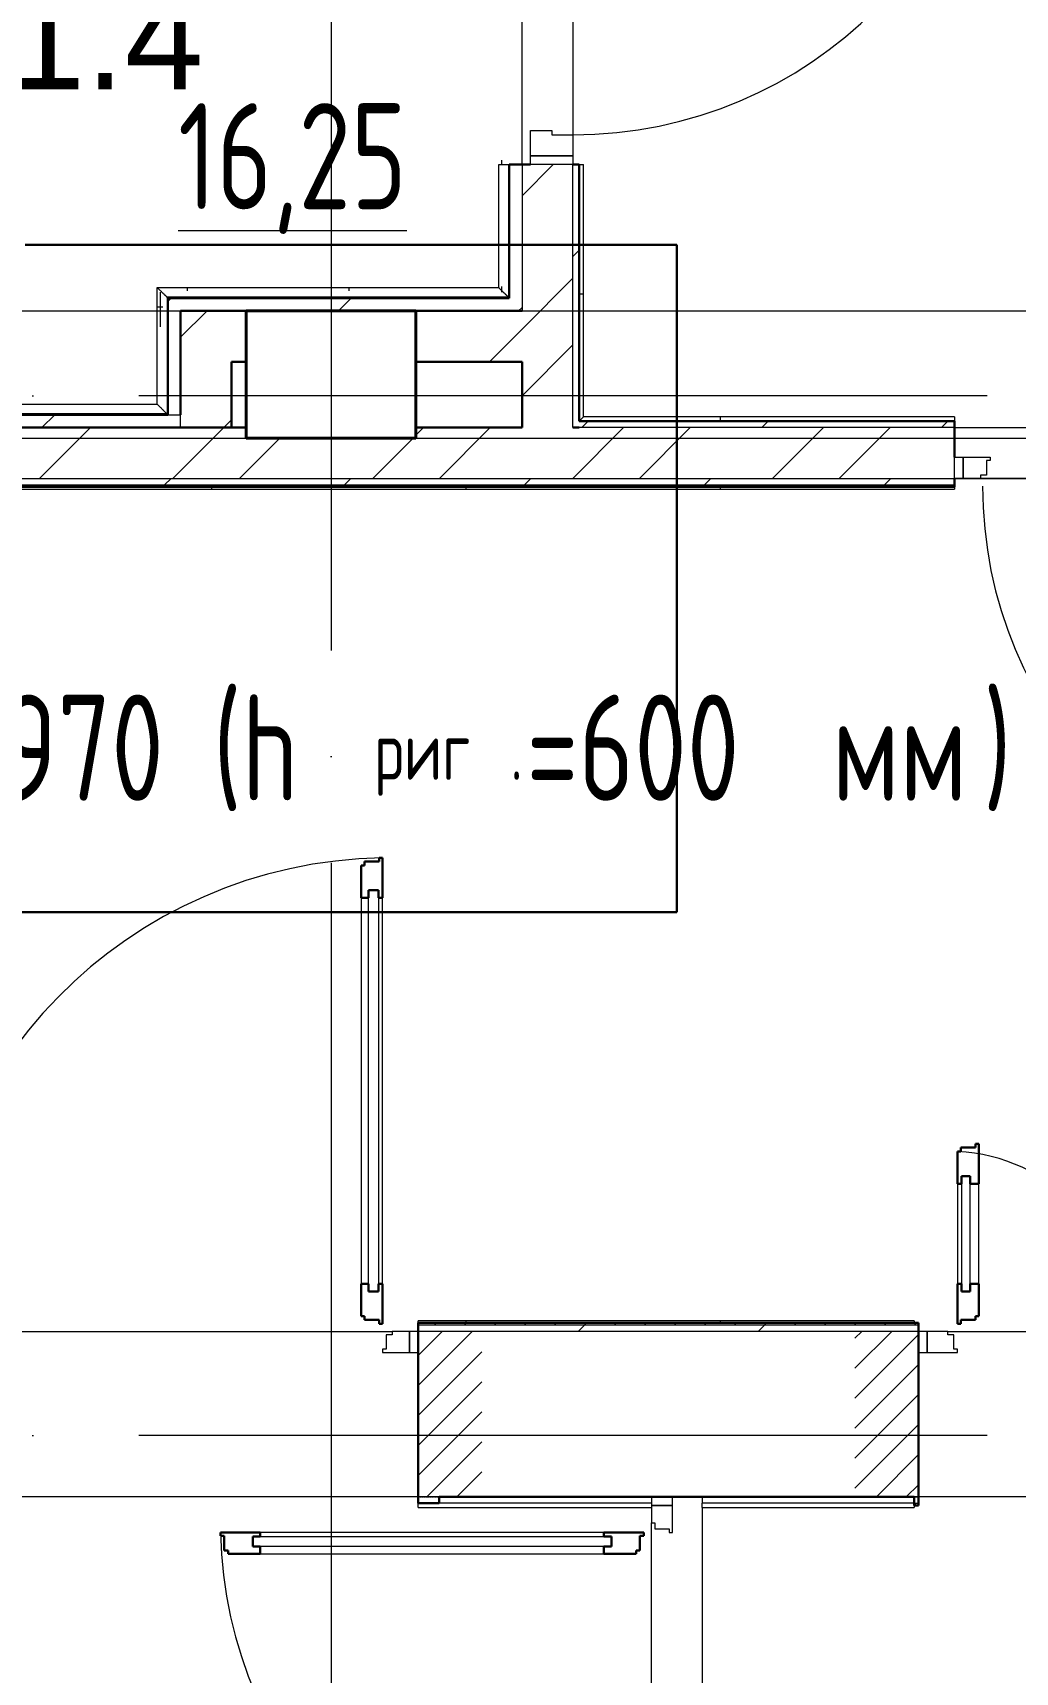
# Model space of a CAD drawing. Header units: millimetres. Extents: x -259793 to 503324, y -44556 to 93494.
# Drawn here: x -10341 to -8025, y -15932 to -12068 of the extents above; entities that cross this region are included whole.
import ezdxf
from ezdxf import colors
from ezdxf.entities.mleader import LeaderData, LeaderLine
from ezdxf.math import Vec2, Vec3

# ---------------------------------------------------------------- set-up
doc = ezdxf.new("R2010")
doc.units = ezdxf.units.MM
for name, pattern in [('ADSK_Линия сетки', [25, 20, -2.5, 0, -2.5]), ('ADSK_Сверху', [450, 300, -150]), ('ADSK_Штриховая_ш2 п1_5', [4.5, 3, -1.5])]:
    doc.linetypes.add(name, pattern=pattern)
for name, color, linetype, lineweight in [('RC-Выноски', 7, 'Continuous', 0), ('RC-Линии_связи-Адресные', 5, 'Continuous', 30), ('Аннотация', 7, 'Continuous', 18), ('Двери', 252, 'Continuous', 9), ('Линии', 7, 'Continuous', 9), ('лс', 5, 'Continuous', 30), ('Марки помещений', 252, 'Continuous', 20), ('Несущие колонны', 252, 'Continuous', 18), ('Ограждение', 252, 'Continuous', 9), ('Оси', 252, 'Continuous', 9), ('Примечания', 7, 'Continuous', 25), ('Стены внутренние', 7, 'Continuous', 18), ('Стены наружные', 7, 'Continuous', 18), ('Стены штриховка', 7, 'Continuous', 9)]:
    doc.layers.add(name, color=color, linetype=linetype, lineweight=lineweight)
doc.layers.add('Двери открывание', color=7, linetype='Continuous', lineweight=9, true_color=0xc0c0c0)
doc.styles.add('GOST Common_3', font='', dxfattribs={"height": 3.5})
doc.styles.add('GOST Common_5', font='', dxfattribs={"width": 0.9, "height": 2.5})
doc.styles.add('Mipgost_5', font='', dxfattribs={"height": 250})
doc.styles.get('GOST Common_3').set_extended_font_data('GOST 2.304 type A')
doc.styles.get('GOST Common_5').set_extended_font_data('GOST 2.304 type A')
doc.styles.get('Mipgost_5').set_extended_font_data('Mipgost')
pattern_1 = [(0, (-32119.8, 96), (0, 600), []), (90, (-32119.8, 96), (-600, 4e-14), [])]
pattern_2 = [(0, (-32119.82, 96), (190.5, 190.5), [95.25, -285.75]), (90, (-32072.2, 48.37), (-190.5, 190.5), [95.25, -285.75])]
pattern_3 = [(0, (-32119.8, -84), (0, 600), []), (90, (-32119.8, -84), (-600, 4e-14), [])]

# ---------------------------------------------------------------- blocks, each defined once
blk = doc.blocks.new('FP_63-План 1 этажа смеж')
at = {"layer": 'Ограждение'}
for p, q in [((22886.5, -11096.6), (22886.5, -11094.7)), ((22886.5, -11395.7), (22886.5, -11382.4))]:
    blk.add_line(p, q, dxfattribs=at)
blk = doc.blocks.new('FP_64-План 1 этажа смеж')
at = {"layer": 'Ограждение'}
for p, q in [((22145.6, -11392.2), (22145.6, -11384.7)), ((22526.6, -11392.2), (22526.6, -11384.7))]:
    blk.add_line(p, q, dxfattribs=at)
blk = doc.blocks.new('FP_65-План 1 этажа смеж')
at = {"layer": 'Ограждение'}
for p, q in [((22081.5, -11477.6), (22081.5, -11395.8)), ((22074.1, -11430), (22081.8, -11430)), ((22081.8, -11430), (22087.5, -11430))]:
    blk.add_line(p, q, dxfattribs=at)
blk = doc.blocks.new('FP_69-План 1 этажа смеж')
at = {"layer": 'Ограждение'}
for p, q in [((22886.5, -11096.6), (22886.5, -11084.7)), ((22886.5, -11395.7), (22886.5, -11382.4))]:
    blk.add_line(p, q, dxfattribs=at)
blk = doc.blocks.new('FP_70-План 1 этажа смеж')
at = {"layer": 'Ограждение'}
for p, q in [((22145.6, -11392.2), (22145.6, -11384.7)), ((22526.6, -11392.2), (22526.6, -11384.7))]:
    blk.add_line(p, q, dxfattribs=at)
blk = doc.blocks.new('FP_71-План 1 этажа смеж')
at = {"layer": 'Ограждение'}
for p, q in [((22081.5, -11477.6), (22081.5, -11395.8)), ((22074.1, -11430), (22081.8, -11430)), ((22081.8, -11430), (22087.5, -11430))]:
    blk.add_line(p, q, dxfattribs=at)
blk = doc.blocks.new('1 этаж')
at = {"layer": 'Двери', "lineweight": 18, "true_color": 0x636466}
h = blk.add_hatch(dxfattribs=at)
h.set_pattern_fill('FP_2', color=251, style=0, pattern_type=2)
h.set_pattern_definition([(45, (-10170.8, -13943.73), (-35.3553, 35.3553), [])])
h.paths.add_polyline_path([(-9363.4, -14138.7), (-9280.8, -14138.7), (-9280.8, -13748.7), (-9430.8, -13748.7), (-9430.8, -14138.7)])
h.paths.add_polyline_path([(-10798.5, -14138.7), (-10660.8, -14138.7), (-10660.8, -13748.7), (-10810.8, -13748.7), (-10810.8, -14138.7)])
h = blk.add_hatch(dxfattribs=at)
h.set_pattern_fill('FP_2', color=251, style=0, pattern_type=2)
h.set_pattern_definition([(45, (-7625.8, -13943.73), (-35.3553, 35.3553), [])])
h.paths.add_polyline_path([(-6600.8, -14138.7), (-6600.8, -13748.7), (-6750.8, -13748.7), (-6750.8, -14138.7)])
h.paths.add_polyline_path([(-8400.8, -14138.7), (-8250.8, -14138.7), (-8250.8, -13748.7), (-8400.8, -13748.7)])
at = {"layer": 'Ограждение', "true_color": 0x636466}
h = blk.add_hatch(dxfattribs=at)
h.set_pattern_fill('FP_42', color=251, style=0, pattern_type=2)
h.set_pattern_definition(pattern_3)
h.paths.add_polyline_path([(-9050.8, -11603.7), (-9040.8, -11593.7), (-9040.8, -10998.7), (-9050.8, -10998.7), (-9050.8, -11429)])
h = blk.add_hatch(dxfattribs=at)
h.set_pattern_fill('FP_34', color=251, style=0, pattern_type=2)
h.set_pattern_definition(pattern_2)
h.paths.add_polyline_path([(-9363.4, -11313.7), (-9215.8, -11313.7), (-9217.8, -11311.7), (-10022.7, -11311.7), (-10020.7, -11313.7), (-9722.2, -11313.7)])
h = blk.add_hatch(dxfattribs=at)
h.set_pattern_fill('FP_34', color=251, style=0, pattern_type=2)
h.set_pattern_definition(pattern_2)
h.paths.add_polyline_path([(-10020.7, -11588.7), (-10020.7, -11313.7), (-10022.7, -11311.7), (-10022.7, -11586.7)])
h = blk.add_hatch(dxfattribs=at)
h.set_pattern_fill('FP_42', color=251, style=0, pattern_type=2)
h.set_pattern_definition(pattern_3)
h.paths.add_polyline_path([(-8165.8, -11603.7), (-8165.8, -11593.7), (-9040.8, -11593.7), (-9050.8, -11603.7), (-8645.8, -11603.7)])
h = blk.add_hatch(dxfattribs=at)
h.set_pattern_fill('FP_25', color=251, style=0, pattern_type=2)
h.set_pattern_definition(pattern_1)
h.paths.add_polyline_path([(-8165.8, -11763.7), (-8165.8, -11758.7), (-12145.8, -11758.7), (-12145.8, -11763.7), (-8645.8, -11763.7)])
h = blk.add_hatch(dxfattribs=at)
h.set_pattern_fill('FP_25', color=251, style=0, pattern_type=2)
h.set_pattern_definition(pattern_1)
h.paths.add_polyline_path([(-9430.8, -13728.7), (-8260.8, -13728.7), (-8260.8, -13723.7), (-9430.8, -13723.7)])
at = {"layer": 'Двери', "color": 251, "true_color": 0x636466}
for p, q in [((-9165.8, -10918.7), (-9115.8, -10918.7)), ((-9165.8, -10978.7), (-9165.8, -10918.7)), ((-9115.8, -10918.7), (-9115.8, -10928.7)), ((-9115.8, -10928.7), (-9065.8, -10928.7)), ((-9065.8, -10928.7), (-9065.8, -10978.7)), ((-9065.8, -10978.7), (-9165.8, -10978.7)), ((-9165.8, -10998.7), (-9165.8, -10978.7)), ((-9165.8, -10978.7), (-9065.8, -10978.7)), ((-9065.8, -10998.7), (-9165.8, -10998.7)), ((-9065.8, -10978.7), (-9065.8, -10998.7)), ((-8165.8, -11688.7), (-8145.8, -11688.7)), ((-8165.8, -11738.7), (-8165.8, -11688.7)), ((-8145.8, -11688.7), (-8145.8, -11738.7)), ((-8145.8, -11688.7), (-8081.8, -11688.7)), ((-8145.8, -11738.7), (-8145.8, -11688.7)), ((-8090.8, -11696.7), (-8090.8, -11730.7)), ((-8081.8, -11696.7), (-8090.8, -11696.7)), ((-8081.8, -11688.7), (-8081.8, -11696.7)), ((-8145.8, -11738.7), (-8165.8, -11738.7)), ((-8104.8, -11738.7), (-8145.8, -11738.7)), ((-8104.8, -11730.7), (-8104.8, -11738.7)), ((-8090.8, -11730.7), (-8104.8, -11730.7)), ((-9547.8, -13654.7), (-9547.8, -12708.7)), ((-9547.8, -12708.7), (-9523.8, -12708.7)), ((-9523.8, -12708.7), (-9523.8, -13654.7)), ((-9564.8, -12726.7), (-9564.8, -13636.7)), ((-9514.8, -13636.7), (-9514.8, -12726.7)), ((-8158.8, -13400.7), (-8158.8, -13636.7)), ((-8149.8, -13382.7), (-8149.8, -13654.7)), ((-8128.8, -13382.7), (-8149.8, -13382.7)), ((-8128.8, -13654.7), (-8128.8, -13382.7)), ((-8108.8, -13636.7), (-8108.8, -13400.7)), ((-9523.8, -13654.7), (-9547.8, -13654.7)), ((-8149.8, -13654.7), (-8128.8, -13654.7)), ((-9491.8, -13748.7), (-9491.8, -13756.7)), ((-9450.8, -13748.7), (-9491.8, -13748.7)), ((-9430.8, -13748.7), (-9450.8, -13748.7)), ((-9450.8, -13748.7), (-9450.8, -13798.7)), ((-9450.8, -13798.7), (-9450.8, -13748.7)), ((-9430.8, -13798.7), (-9430.8, -13748.7)), ((-8250.8, -13748.7), (-8250.8, -13798.7)), ((-8230.8, -13748.7), (-8250.8, -13748.7)), ((-8230.8, -13798.7), (-8230.8, -13748.7)), ((-8181.8, -13748.7), (-8230.8, -13748.7)), ((-8230.8, -13748.7), (-8230.8, -13798.7)), ((-8181.8, -13756.7), (-8181.8, -13748.7)), ((-9505.8, -13790.7), (-9514.8, -13790.7)), ((-9514.8, -13790.7), (-9514.8, -13798.7)), ((-9491.8, -13756.7), (-9505.8, -13756.7)), ((-9505.8, -13756.7), (-9505.8, -13790.7)), ((-8167.8, -13756.7), (-8181.8, -13756.7)), ((-8167.8, -13790.7), (-8167.8, -13756.7)), ((-8158.8, -13790.7), (-8167.8, -13790.7)), ((-8158.8, -13798.7), (-8158.8, -13790.7)), ((-9514.8, -13798.7), (-9450.8, -13798.7)), ((-9450.8, -13798.7), (-9430.8, -13798.7)), ((-8250.8, -13798.7), (-8230.8, -13798.7)), ((-8230.8, -13798.7), (-8158.8, -13798.7)), ((-8830.8, -14138.7), (-8880.8, -14138.7)), ((-8880.8, -14138.7), (-8880.8, -14158.7)), ((-8830.8, -14158.7), (-8830.8, -14138.7)), ((-8880.8, -14158.7), (-8830.8, -14158.7)), ((-8830.8, -14158.7), (-8880.8, -14158.7)), ((-8880.8, -14158.7), (-8880.8, -14199.7)), ((-8830.8, -14222.7), (-8830.8, -14158.7)), ((-8880.8, -14199.7), (-8872.8, -14199.7)), ((-8872.8, -14199.7), (-8872.8, -14213.7)), ((-8872.8, -14213.7), (-8838.8, -14213.7)), ((-8838.8, -14213.7), (-8838.8, -14222.7)), ((-9820.8, -14231.7), (-8974.8, -14231.7)), ((-9820.8, -14255.7), (-9820.8, -14231.7)), ((-8974.8, -14255.7), (-9820.8, -14255.7)), ((-8992.8, -14222.7), (-9802.8, -14222.7)), ((-8974.8, -14231.7), (-8974.8, -14255.7)), ((-8838.8, -14222.7), (-8830.8, -14222.7)), ((-9802.8, -14272.7), (-8992.8, -14272.7))]:
    blk.add_line(p, q, dxfattribs=at)
at = {"layer": 'Двери', "color": 251, "lineweight": 30, "true_color": 0x636466}
for p, q in [((-9514.8, -12632.7), (-9522.8, -12632.7)), ((-9522.8, -12632.7), (-9522.8, -12641.7)), ((-9514.8, -12726.7), (-9514.8, -12632.7)), ((-9556.8, -12650.7), (-9564.8, -12650.7)), ((-9564.8, -12650.7), (-9564.8, -12726.7)), ((-9522.8, -12641.7), (-9556.8, -12641.7)), ((-9556.8, -12641.7), (-9556.8, -12650.7)), ((-9547.8, -12726.7), (-9547.8, -12708.7)), ((-9547.8, -12708.7), (-9523.8, -12708.7)), ((-9523.8, -12708.7), (-9523.8, -12726.7)), ((-9564.8, -12726.7), (-9547.8, -12726.7)), ((-9523.8, -12726.7), (-9514.8, -12726.7)), ((-8150.8, -13324.7), (-8158.8, -13324.7)), ((-8158.8, -13324.7), (-8158.8, -13400.7)), ((-8116.8, -13315.7), (-8150.8, -13315.7)), ((-8150.8, -13315.7), (-8150.8, -13324.7)), ((-8108.8, -13306.7), (-8116.8, -13306.7)), ((-8116.8, -13306.7), (-8116.8, -13315.7)), ((-8108.8, -13400.7), (-8108.8, -13306.7)), ((-8149.8, -13400.7), (-8158.8, -13400.7)), ((-8149.8, -13382.7), (-8149.8, -13400.7)), ((-8128.8, -13382.7), (-8149.8, -13382.7)), ((-8128.8, -13400.7), (-8128.8, -13382.7)), ((-8108.8, -13400.7), (-8128.8, -13400.7)), ((-9564.8, -13636.7), (-9564.8, -13712.7)), ((-9564.8, -13636.7), (-9547.8, -13636.7)), ((-9547.8, -13636.7), (-9547.8, -13654.7)), ((-9523.8, -13636.7), (-9514.8, -13636.7)), ((-9523.8, -13654.7), (-9523.8, -13636.7)), ((-9514.8, -13730.7), (-9514.8, -13636.7)), ((-8158.8, -13636.7), (-8158.8, -13730.7)), ((-8149.8, -13636.7), (-8158.8, -13636.7)), ((-8149.8, -13654.7), (-8149.8, -13636.7)), ((-8128.8, -13636.7), (-8128.8, -13654.7)), ((-8108.8, -13636.7), (-8128.8, -13636.7)), ((-8108.8, -13712.7), (-8108.8, -13636.7)), ((-9547.8, -13654.7), (-9523.8, -13654.7)), ((-8128.8, -13654.7), (-8149.8, -13654.7)), ((-9564.8, -13712.7), (-9556.8, -13712.7)), ((-9556.8, -13712.7), (-9556.8, -13721.7)), ((-8116.8, -13721.7), (-8116.8, -13712.7)), ((-8116.8, -13712.7), (-8108.8, -13712.7)), ((-9556.8, -13721.7), (-9522.8, -13721.7)), ((-9522.8, -13721.7), (-9522.8, -13730.7)), ((-9522.8, -13730.7), (-9514.8, -13730.7)), ((-8158.8, -13730.7), (-8150.8, -13730.7)), ((-8150.8, -13730.7), (-8150.8, -13721.7)), ((-8150.8, -13721.7), (-8116.8, -13721.7)), ((-9802.8, -14222.7), (-9896.8, -14222.7)), ((-9896.8, -14222.7), (-9896.8, -14230.7)), ((-9896.8, -14230.7), (-9887.8, -14230.7)), ((-9887.8, -14230.7), (-9887.8, -14264.7)), ((-9820.8, -14231.7), (-9802.8, -14231.7)), ((-9820.8, -14255.7), (-9820.8, -14231.7)), ((-9802.8, -14255.7), (-9820.8, -14255.7)), ((-9802.8, -14231.7), (-9802.8, -14222.7)), ((-9802.8, -14272.7), (-9802.8, -14255.7)), ((-8898.8, -14222.7), (-8992.8, -14222.7)), ((-8992.8, -14231.7), (-8992.8, -14222.7)), ((-8974.8, -14231.7), (-8992.8, -14231.7)), ((-8992.8, -14255.7), (-8974.8, -14255.7)), ((-8992.8, -14272.7), (-8992.8, -14255.7)), ((-8974.8, -14255.7), (-8974.8, -14231.7)), ((-8907.8, -14264.7), (-8907.8, -14230.7)), ((-8907.8, -14230.7), (-8898.8, -14230.7)), ((-8898.8, -14230.7), (-8898.8, -14222.7)), ((-9887.8, -14264.7), (-9878.8, -14264.7)), ((-9878.8, -14264.7), (-9878.8, -14272.7)), ((-9878.8, -14272.7), (-9802.8, -14272.7)), ((-8992.8, -14272.7), (-8916.8, -14272.7)), ((-8916.8, -14272.7), (-8916.8, -14264.7)), ((-8916.8, -14264.7), (-8907.8, -14264.7))]:
    blk.add_line(p, q, dxfattribs=at)
at = {"layer": 'Двери', "color": 251, "linetype": 'ADSK_Штриховая_ш2 п1_5', "true_color": 0x636466}
for p, q in [((-9280.8, -13748.7), (-9430.8, -13748.7)), ((-9430.8, -13748.7), (-9430.8, -14138.7)), ((-8250.8, -13748.7), (-8400.8, -13748.7)), ((-8250.8, -14138.7), (-8250.8, -13748.7)), ((-9430.8, -14138.7), (-9280.8, -14138.7)), ((-8400.8, -14138.7), (-8250.8, -14138.7))]:
    blk.add_line(p, q, dxfattribs=at)
at = {"layer": 'Двери', "color": 251, "true_color": 0x636466}
blk.add_arc((-9065.8, -9918.7), 1010, 270, 0, dxfattribs=at)
at = {"layer": 'Двери открывание', "color": 251, "true_color": 0x636466}
for centre, radius, start, end in [((-7101.8, -11756.7), 998, 180, 268.9666), ((-9496.8, -13730.7), 1098, 90.9393, 180), ((-8176.8, -13730.7), 406, 0, 87.459), ((-8898.8, -14204.7), 998, 181.0334, 270)]:
    blk.add_arc(centre, radius, start, end, dxfattribs=at)
at = {"layer": 'Линии', "color": 251, "linetype": 'ADSK_Сверху', "ltscale": 100, "true_color": 0x636466}
for p, q in [((-15070.8, -11343.7), (-4250.8, -11343.7)), ((-15070.8, -11643.7), (-4250.8, -11643.7))]:
    blk.add_line(p, q, dxfattribs=at)
at = {"layer": 'Линии', "color": 251, "lineweight": 18, "ltscale": 100, "true_color": 0x636466}
blk.add_line((-9065.8, -11738.7), (-3345.8, -11738.7), dxfattribs=at)
at = {"layer": 'Несущие колонны', "color": 251, "lineweight": 40, "true_color": 0x636466}
for p, q in [((-9835.8, -11343.7), (-9435.8, -11343.7)), ((-9835.8, -11643.7), (-9835.8, -11343.7)), ((-9435.8, -11343.7), (-9835.8, -11343.7)), ((-9835.8, -11343.7), (-9835.8, -11618.7)), ((-9435.8, -11343.7), (-9435.8, -11643.7)), ((-9435.8, -11618.7), (-9435.8, -11343.7)), ((-9435.8, -11643.7), (-9835.8, -11643.7))]:
    blk.add_line(p, q, dxfattribs=at)
at = {"layer": 'Несущие колонны', "color": 251, "true_color": 0x636466}
for p, q in [((-9835.8, -11618.7), (-9835.8, -11643.7)), ((-9435.8, -11643.7), (-9435.8, -11618.7)), ((-9835.8, -11643.7), (-9435.8, -11643.7))]:
    blk.add_line(p, q, dxfattribs=at)
at = {"layer": 'Ограждение', "color": 251, "true_color": 0x636466}
for p, q in [((-9240.8, -10998.7), (-9217.8, -10998.7)), ((-9240.8, -11288.7), (-9240.8, -10998.7)), ((-9217.8, -10998.7), (-9215.8, -10998.7)), ((-9217.8, -10998.7), (-9217.8, -11311.7)), ((-9050.8, -10998.7), (-9040.8, -10998.7)), ((-9040.8, -11593.7), (-9040.8, -10998.7)), ((-10045.7, -11288.7), (-9240.8, -11288.7)), ((-10045.7, -11563.7), (-10045.7, -11288.7)), ((-9217.8, -11311.7), (-10022.7, -11311.7)), ((-10022.7, -11311.7), (-10022.7, -11586.7)), ((-10022.7, -11586.7), (-11863.8, -11586.7)), ((-11840.8, -11563.7), (-10045.7, -11563.7)), ((-9050.8, -11603.7), (-9040.8, -11593.7)), ((-8165.8, -11593.7), (-9040.8, -11593.7)), ((-8165.8, -11593.7), (-8165.8, -11603.7)), ((-12145.8, -11763.7), (-8165.8, -11763.7)), ((-8165.8, -11758.7), (-8165.8, -11763.7)), ((-9430.8, -13728.7), (-9430.8, -13723.7)), ((-8260.8, -13723.7), (-9430.8, -13723.7)), ((-8260.8, -13723.7), (-8260.8, -13728.7)), ((-9430.8, -14163.7), (-9430.8, -14153.7)), ((-9430.8, -14163.7), (-8880.8, -14163.7)), ((-8880.8, -14153.7), (-9380.8, -14153.7)), ((-8760.8, -14163.7), (-8760.8, -14153.7)), ((-8260.8, -14153.7), (-8760.8, -14153.7)), ((-8760.8, -14163.7), (-8260.8, -14163.7)), ((-8260.8, -14158.7), (-8260.8, -14163.7))]:
    blk.add_line(p, q, dxfattribs=at)
for points in [[(-10045.7, -11288.7), (-10043.7, -11290.7), (-10040.7, -11293.7), (-10036.9, -11297.6), (-10034.6, -11299.8), (-10033, -11301.5), (-10031.3, -11303.2), (-10029.8, -11304.7), (-10028.4, -11306), (-10027.2, -11307.3), (-10025.8, -11308.7), (-10024.4, -11310), (-10023.1, -11311.3), (-10022.7, -11311.7), (-10022.7, -11311.7)], [(-9240.8, -11288.7), (-9238.8, -11290.8), (-9235.8, -11293.7), (-9232, -11297.6), (-9229.7, -11299.8), (-9228, -11301.5), (-9226.4, -11303.2), (-9224.9, -11304.7), (-9223.5, -11306), (-9222.2, -11307.3), (-9220.8, -11308.7), (-9219.5, -11310), (-9218.2, -11311.3), (-9217.8, -11311.7), (-9217.8, -11311.7)], [(-10045.7, -11563.7), (-10043.7, -11565.8), (-10040.7, -11568.7), (-10036.9, -11572.6), (-10034.7, -11574.8), (-10032.9, -11576.5), (-10031.3, -11578.2), (-10029.8, -11579.7), (-10028.4, -11581), (-10027.2, -11582.3), (-10025.8, -11583.7), (-10024.4, -11585), (-10023.1, -11586.3), (-10022.7, -11586.7), (-10022.7, -11586.7)]]:
    blk.add_open_spline(points, degree=3, knots=[0, 0, 0, 0, 0.166667, 0.25, 0.333333, 0.375, 0.416667, 0.5, 0.541667, 0.583333, 0.666667, 0.75, 0.833333, 1, 1, 1, 1], dxfattribs=at)
at = {"layer": 'Оси', "color": 251, "linetype": 'ADSK_Линия сетки', "ltscale": 100, "true_color": 0x636466}
for p, q in [((-9635.8, -2643.7), (-9635.8, -33769.9)), ((4411.5, -11543.7), (-72528.1, -11543.7)), ((4411.5, -13993.7), (-72528.1, -13993.7))]:
    blk.add_line(p, q, dxfattribs=at)
at = {"layer": 'Стены внутренние', "color": 251, "true_color": 0x636466}
for p, q in [((-10599.8, -13748.7), (-9491.8, -13748.7)), ((-8250.8, -13748.7), (-9430.8, -13748.7)), ((-8181.8, -13748.7), (-6819.8, -13748.7)), ((-9430.8, -14138.7), (-10660.8, -14138.7)), ((-6750.8, -14138.7), (-8250.8, -14138.7))]:
    blk.add_line(p, q, dxfattribs=at)
at = {"layer": 'Стены внутренние', "color": 251, "lineweight": 30, "true_color": 0x636466}
for p, q in [((-9430.8, -13748.7), (-9430.8, -14138.7)), ((-8250.8, -14138.7), (-8250.8, -13748.7)), ((-9380.8, -14138.7), (-8260.8, -14138.7))]:
    blk.add_line(p, q, dxfattribs=at)
at = {"layer": 'Стены наружные', "color": 251, "true_color": 0x636466}
for p, q in [((-9185.8, -10998.7), (-9185.8, -9848.7)), ((-9065.8, -9968.7), (-9065.8, -10928.7)), ((-9835.8, -11643.7), (-9835.8, -11618.7)), ((-9435.8, -11618.7), (-9435.8, -11643.7)), ((-8165.8, -11618.7), (-7035.8, -11618.7)), ((-9435.8, -11643.7), (-9835.8, -11643.7)), ((-7096.8, -11738.7), (-8104.8, -11738.7)), ((-9380.8, -14138.7), (-9430.8, -14138.7)), ((-8760.8, -14138.7), (-8760.8, -14153.7)), ((-8250.8, -14138.7), (-8260.8, -14138.7)), ((-8760.8, -14163.7), (-8760.8, -15268.7)), ((-8880.8, -15207.7), (-8880.8, -14199.7))]:
    blk.add_line(p, q, dxfattribs=at)
at = {"layer": 'Стены наружные', "color": 251, "lineweight": 30, "true_color": 0x636466}
for p, q in [((-9215.8, -10998.7), (-9215.8, -11313.7)), ((-9165.8, -10998.7), (-9215.8, -10998.7)), ((-9050.8, -10998.7), (-9065.8, -10998.7)), ((-9050.8, -11603.7), (-9050.8, -10998.7)), ((-9215.8, -11313.7), (-10020.7, -11313.7)), ((-10020.7, -11313.7), (-10020.7, -11588.7)), ((-9185.8, -11343.7), (-9990.7, -11343.7)), ((-9990.7, -11343.7), (-9990.7, -11588.7)), ((-9835.8, -11463.7), (-9835.8, -11343.7)), ((-9435.8, -11343.7), (-9435.8, -11463.7)), ((-9870.7, -11463.7), (-9835.8, -11463.7)), ((-9870.7, -11618.7), (-9870.7, -11463.7)), ((-9435.8, -11463.7), (-9185.8, -11463.7)), ((-9185.8, -11463.7), (-9185.8, -11618.7)), ((-10020.7, -11588.7), (-11865.8, -11588.7)), ((-11895.8, -11618.7), (-9835.8, -11618.7)), ((-9185.8, -11618.7), (-9435.8, -11618.7)), ((-9050.8, -11618.7), (-9065.8, -11618.7)), ((-8165.8, -11603.7), (-9050.8, -11603.7)), ((-8165.8, -11688.7), (-8165.8, -11603.7)), ((-8165.8, -11758.7), (-8165.8, -11738.7)), ((-12145.8, -11758.7), (-8165.8, -11758.7)), ((-9430.8, -13728.7), (-9430.8, -13748.7)), ((-8250.8, -13728.7), (-9430.8, -13728.7)), ((-8250.8, -13748.7), (-8250.8, -13728.7)), ((-9430.8, -14138.7), (-9430.8, -14153.7)), ((-9380.8, -14153.7), (-9380.8, -14138.7)), ((-8260.8, -14138.7), (-8260.8, -14158.7)), ((-8250.8, -14158.7), (-8250.8, -14138.7)), ((-9430.8, -14153.7), (-9380.8, -14153.7)), ((-8260.8, -14158.7), (-8250.8, -14158.7))]:
    blk.add_line(p, q, dxfattribs=at)
at = {"layer": 'Стены наружные', "color": 251, "linetype": 'Continuous', "lineweight": 9, "true_color": 0x636466}
for p, q in [((-9185.8, -11072.5), (-9112, -10998.7)), ((-9065.8, -11215.4), (-9050.8, -11200.4)), ((-9185.8, -11386.8), (-9065.8, -11266.8)), ((-10020.7, -11321.8), (-10012.7, -11313.7)), ((-9618.4, -11343.7), (-9588.4, -11313.7)), ((-9990.7, -11406), (-9928.5, -11343.7)), ((-9194.2, -11343.7), (-9185.8, -11335.4)), ((-9262.7, -11463.7), (-9185.8, -11386.8)), ((-9185.8, -11544), (-9065.8, -11424)), ((-10317.7, -11618.7), (-10287.7, -11588.7)), ((-10323.5, -11738.7), (-10203.5, -11618.7)), ((-10009.2, -11738.7), (-9889.2, -11618.7)), ((-9889.2, -11618.7), (-9870.7, -11600.3)), ((-9435.8, -11636.8), (-9417.7, -11618.7)), ((-9380.6, -11738.7), (-9260.6, -11618.7)), ((-9066.3, -11738.7), (-8946.3, -11618.7)), ((-9044.9, -11618.7), (-9029.9, -11603.7)), ((-8909.1, -11738.7), (-8789.1, -11618.7)), ((-8620.6, -11618.7), (-8605.6, -11603.7)), ((-8594.8, -11738.7), (-8474.8, -11618.7)), ((-8437.6, -11738.7), (-8317.6, -11618.7)), ((-8196.4, -11618.7), (-8181.4, -11603.7)), ((-9852, -11738.7), (-9757, -11643.7)), ((-9537.7, -11738.7), (-9442.7, -11643.7)), ((-10028.4, -11753.7), (-10013.4, -11738.7)), ((-9604.2, -11753.7), (-9589.2, -11738.7)), ((-9179.9, -11753.7), (-9164.9, -11738.7)), ((-8755.6, -11753.7), (-8740.6, -11738.7)), ((-8331.4, -11753.7), (-8316.4, -11738.7)), ((-10316.3, -11758.7), (-10311.3, -11753.7)), ((-10245.6, -11758.7), (-10240.6, -11753.7)), ((-10174.9, -11758.7), (-10169.9, -11753.7)), ((-10104.1, -11758.7), (-10099.1, -11753.7)), ((-10033.4, -11758.7), (-10028.4, -11753.7)), ((-9962.7, -11758.7), (-9957.7, -11753.7)), ((-9892, -11758.7), (-9887, -11753.7)), ((-9821.3, -11758.7), (-9816.3, -11753.7)), ((-9750.6, -11758.7), (-9745.6, -11753.7)), ((-9679.9, -11758.7), (-9674.9, -11753.7)), ((-9609.2, -11758.7), (-9604.2, -11753.7)), ((-9538.5, -11758.7), (-9533.5, -11753.7)), ((-9467.7, -11758.7), (-9462.7, -11753.7)), ((-9397, -11758.7), (-9392, -11753.7)), ((-9326.3, -11758.7), (-9321.3, -11753.7)), ((-9255.6, -11758.7), (-9250.6, -11753.7)), ((-9184.9, -11758.7), (-9179.9, -11753.7)), ((-9114.2, -11758.7), (-9109.2, -11753.7)), ((-9043.5, -11758.7), (-9038.5, -11753.7)), ((-8972.8, -11758.7), (-8967.8, -11753.7)), ((-8902.1, -11758.7), (-8897.1, -11753.7)), ((-8831.3, -11758.7), (-8826.3, -11753.7)), ((-8760.6, -11758.7), (-8755.6, -11753.7)), ((-8689.9, -11758.7), (-8684.9, -11753.7)), ((-8619.2, -11758.7), (-8614.2, -11753.7)), ((-8548.5, -11758.7), (-8543.5, -11753.7)), ((-8477.8, -11758.7), (-8472.8, -11753.7)), ((-8407.1, -11758.7), (-8402.1, -11753.7)), ((-8336.4, -11758.7), (-8331.4, -11753.7)), ((-8265.7, -11758.7), (-8260.7, -11753.7)), ((-8195, -11758.7), (-8190, -11753.7)), ((-9392.1, -13733.7), (-9387.1, -13728.7)), ((-9321.4, -13733.7), (-9316.4, -13728.7)), ((-9250.7, -13733.7), (-9245.7, -13728.7)), ((-9180, -13733.7), (-9175, -13728.7)), ((-9109.3, -13733.7), (-9104.3, -13728.7)), ((-9053.6, -13748.7), (-9038.6, -13733.7)), ((-9038.6, -13733.7), (-9033.6, -13728.7)), ((-8967.9, -13733.7), (-8962.9, -13728.7)), ((-8897.2, -13733.7), (-8892.2, -13728.7)), ((-8826.4, -13733.7), (-8821.4, -13728.7)), ((-8755.7, -13733.7), (-8750.7, -13728.7)), ((-8685, -13733.7), (-8680, -13728.7)), ((-8629.3, -13748.7), (-8614.3, -13733.7)), ((-8614.3, -13733.7), (-8609.3, -13728.7)), ((-8543.6, -13733.7), (-8538.6, -13728.7)), ((-8472.9, -13733.7), (-8467.9, -13728.7)), ((-8402.2, -13733.7), (-8397.2, -13728.7)), ((-8331.5, -13733.7), (-8326.5, -13728.7)), ((-8260.8, -13733.7), (-8255.8, -13728.7)), ((-8260.8, -14158), (-8256.5, -14153.7))]:
    blk.add_line(p, q, dxfattribs=at)
at = {"layer": 'Стены штриховка', "color": 251, "true_color": 0x636466}
for p, q in [((-9185.8, -10998.7), (-9185.8, -11343.7)), ((-9065.8, -11618.7), (-9065.8, -10998.7)), ((-10020.7, -11588.7), (-9990.7, -11588.7)), ((-9990.7, -11618.7), (-9990.7, -11588.7)), ((-8165.8, -11618.7), (-9050.8, -11618.7)), ((-12145.8, -11738.7), (-8165.8, -11738.7)), ((-12145.8, -11753.7), (-8165.8, -11753.7)), ((-8250.8, -13733.7), (-9430.8, -13733.7)), ((-8260.8, -14153.7), (-8250.8, -14153.7))]:
    blk.add_line(p, q, dxfattribs=at)
at = {"layer": 'Ограждение', "color": 251, "true_color": 0x636466}
for name in ['FP_69-План 1 этажа смеж', 'FP_63-План 1 этажа смеж', 'FP_65-План 1 этажа смеж', 'FP_71-План 1 этажа смеж', 'FP_64-План 1 этажа смеж', 'FP_70-План 1 этажа смеж']:
    blk.add_blockref(name, (-32119.8, 96), dxfattribs=at)
at = {"layer": 'Аннотация', "color": 251, "true_color": 0x636466, "width": 0.9}
for s, height, style, p in [('. +2.970 (h', 250, 'GOST Common_3', (-10884.2, -12498)), (')', 250, 'GOST Common_3', (-8098.1, -12498)), ('=600', 250, 'GOST Common_3', (-9175.7, -12498)), ('мм', 250, 'GOST Common_3', (-8455.3, -12498)), ('риг', 138.75, 'GOST Common_5', (-9534.7, -12448.8)), ('.', 138.8, 'GOST Common_5', (-9213.3, -12448.8))]:
    blk.add_text(s, height=height, dxfattribs=dict(at, style=style)).set_placement(p)
at = {"layer": 'Марки помещений', "color": 251, "true_color": 0x636466, "style": 'GOST Common_3', "width": 0.9}
blk.add_text('%%U16,25', height=250, dxfattribs=at).set_placement((-9996.8, -11104.2))

msp = doc.modelspace()

# ---------------------------------------------------------------- linework, layer by layer
at = {"layer": 'RC-Линии_связи-Адресные', "color": 104}
for p, q in [((-10359.31387, -12568.05909), (-8822.97685, -12568.05909)), ((-8822.97685, -12568.05909), (-8822.97685, -14140.7387))]:
    msp.add_line(p, q, dxfattribs=at)
at = {"layer": 'лс', "color": 104}
msp.add_line((-17373.7635, -14140.7387), (-8822.97685, -14140.7387), dxfattribs=at)

# ---------------------------------------------------------------- block references
msp.add_blockref('1 этаж', (-2, -1380.07963))

# ---------------------------------------------------------------- texts
at = {"layer": 'Примечания', "lineweight": 25, "ltscale": 100, "insert": (-10830.64888, -11951.96023), "char_height": 250, "width": 3010.3388609, "attachment_point": 1, "style": 'Mipgost_5'}
msp.add_mtext('ТВ1.4', dxfattribs=at)

# ---------------------------------------------------------------- leaders
at = {"layer": 'RC-Выноски', "lineweight": 5}
ml = msp.add_multileader_mtext('Standard', dxfattribs=at)
ml.set_content('АЛ1.4', color=256, style='Mipgost_5')
ml.set_leader_properties()
ml.build(insert=Vec2(0, 0))
ml.multileader.update_dxf_attribs({"has_text_frame": 1, "text_left_attachment_type": 6, "text_right_attachment_type": 6, "dogleg_length": 2, "arrow_head_size": 404, "scale": 100})
ctx = ml.context
ctx.base_point, ctx.scale, ctx.char_height, ctx.arrow_head_size, ctx.landing_gap_size, ctx.plane_origin = Vec3(-16890.64, -15076.09982), 100, 252.5, 404, 101, Vec3(-494761.02858, -457176.87464)
ctx.left_attachment, ctx.right_attachment = 6, 6
notes = []
notes.append((ctx, [(1, (1, 1, 0), (-15825.81142, -15076.09982), (-1, 0), 202, [(0, [(-15484.50513, -14176.59508)], 0, [])])]))
ctx.mtext.insert, ctx.mtext.width, ctx.mtext.flow_direction = Vec3(-16789.64, -14773.09982), 642.6125, 5
for ctx, leaders in notes:
    for number, flags, end, landing, length, lines in leaders:
        leader = LeaderData()
        leader.index, (leader.has_last_leader_line, leader.has_dogleg_vector, leader.attachment_direction) = number, flags
        leader.last_leader_point, leader.dogleg_vector, leader.dogleg_length = Vec3(end), Vec3(landing), length
        for number, points, colour, breaks in lines:
            line = LeaderLine()
            line.index, line.vertices, line.color, line.breaks = number, Vec3.list(points), colors.encode_raw_color(colour), breaks
            leader.lines.append(line)
        ctx.leaders.append(leader)

doc.saveas('drawing.dxf')
